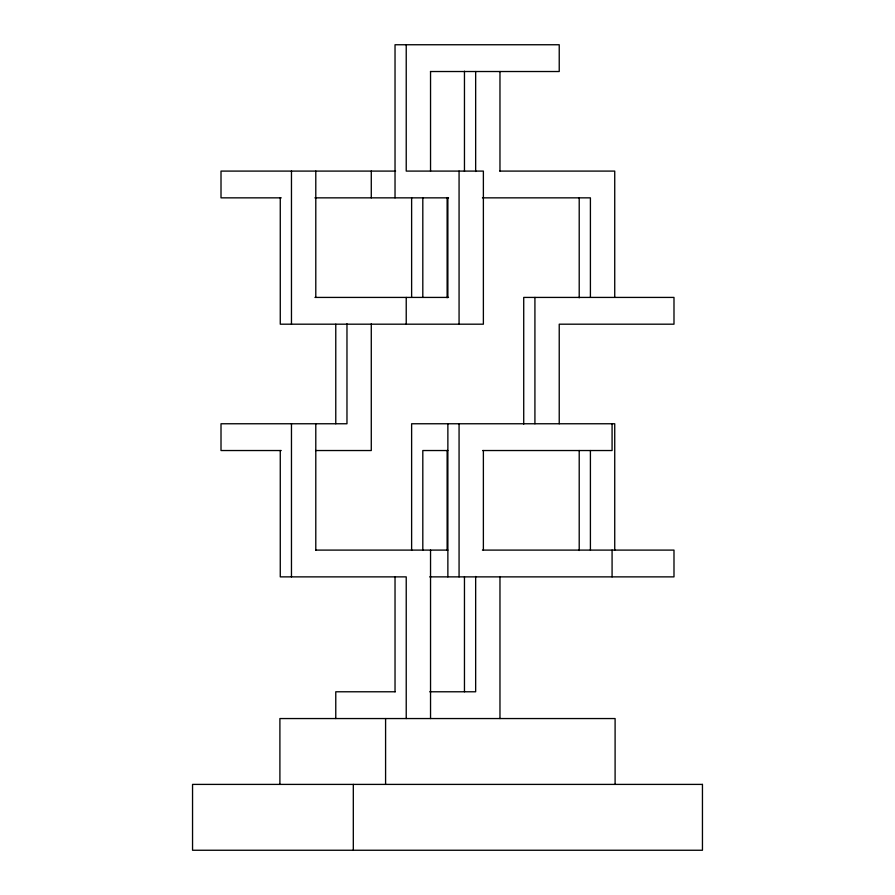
<?xml version="1.0" encoding="UTF-8"?>
<svg xmlns="http://www.w3.org/2000/svg" width="895" height="895" viewBox="0 0 895 895"><rect width="100%" height="100%" fill="white"/><g stroke="black" fill="none" stroke-linecap="round" stroke-linejoin="round"><path stroke-width="1.34" d="M430.473 71.522L559.23 71.522L559.23 44.75L395.031 44.75L395.031 197.851M395.59 171.09L221.009 171.09L221.009 197.851L281.243 197.851M499.835 171.09L614.731 171.09L614.731 297.42M314.906 197.851L448.54 197.851M482.439 197.851L590.409 197.851L590.409 297.42M314.939 297.42L448.54 297.42M281.243 450.532L221.009 450.532L221.009 423.76L346.969 423.76L346.969 323.8M315.577 450.532L371.28 450.532L371.28 323.867M447.847 450.532L422.809 450.532L422.809 550.101M482.573 450.532L612.079 450.532L612.079 423.76M315.644 550.101L447.847 550.101M482.416 550.101L673.991 550.101L673.991 576.872L429.701 576.872M395.266 691.779L335.77 691.779L335.77 718.551M429.734 691.779L475.659 691.779L475.659 576.492M615.1 784.4L615.1 718.551L279.9 718.551L279.9 784.4M614.731 550.101L614.731 423.76L411.622 423.76L411.622 550.425M612.079 550.101L612.079 576.872M590.409 450.532L590.409 550.101M579.21 197.851L579.21 297.811M579.21 450.532L579.21 550.492M559.23 423.76L559.23 324.191L673.991 324.191L673.991 297.42L523.72 297.42L523.72 424.085M534.919 297.42L534.919 423.76M499.969 71.522L499.969 171.09M499.969 576.548L499.969 718.551M483.378 450.532L483.378 550.101M475.659 71.522L475.659 171.482M464.46 71.197L464.46 171.415M464.46 576.872L464.46 691.779M459.068 171.09L459.068 324.191M459.068 423.76L459.068 576.872M447.869 197.851L447.869 297.42M447.869 423.76L447.869 576.872M447.131 197.538L447.131 297.744M447.131 450.532L447.131 550.101M430.54 71.522L430.54 171.09M430.54 550.101L430.54 718.551M422.809 197.851L422.809 297.42M411.622 197.851L411.622 297.42M406.229 44.75L406.229 171.09L483.378 171.09L483.378 324.191L280.269 324.191L280.269 197.851M406.229 297.42L406.229 324.191M406.229 718.551L406.229 576.872L280.269 576.872L280.269 450.532M395.031 576.872L395.031 691.779M385.588 718.551L385.588 784.4M371.28 171.09L371.28 197.851M353.312 784.4L353.312 850.25M335.77 324.191L335.77 423.76M315.79 171.09L315.79 297.42M315.79 423.76L315.79 550.101M291.468 171.09L291.468 324.191M291.468 423.76L291.468 576.872M702.452 784.4L192.548 784.4L192.548 850.25L702.452 850.25L702.452 784.4"/></g></svg>
